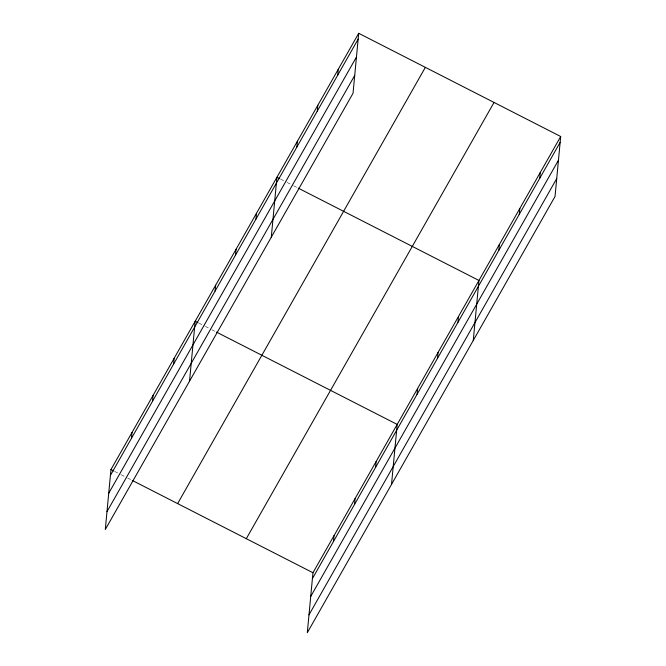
<?xml version="1.0" encoding="UTF-8"?>
<svg xmlns="http://www.w3.org/2000/svg" width="666" height="666" viewBox="0 0 666 666"><rect width="100%" height="100%" fill="white"/><g stroke="black" fill="none" stroke-linecap="round" stroke-linejoin="round"><path stroke-width="0.5" stroke-dasharray="3.33 2.5" d="M280.652 179.154L286.205 181.993M287.138 182.459L292.69 185.298M293.614 185.772L297.319 187.662M198.901 323.11L204.454 325.949M205.378 326.423L210.939 329.262M211.863 329.737L215.568 331.626M114.669 471.436L120.221 474.267M121.154 474.741L126.706 477.58M127.631 478.055L131.335 479.945"/><path stroke-width="1" d="M358.699 33.3L110.964 469.538L105.303 529.495L353.038 93.257L358.699 33.3L560.697 136.505L555.036 196.462L307.301 632.7L312.962 572.743L560.697 136.505M131.468 438.328L132.026 432.459M152.531 401.248L153.08 395.379M173.585 364.16L174.142 358.3M189.527 381.177L195.196 321.22L197.977 322.635M215.085 291.092L215.634 285.231M235.523 255.103L236.072 249.242M255.96 219.114L256.51 213.253M271.278 237.221L276.948 177.256L279.728 178.679M296.836 147.136L297.386 141.267M317.274 111.147L317.824 105.278M337.712 75.158L338.261 69.289M333.466 541.525L334.024 535.664M354.528 504.445L355.078 498.584M375.582 467.365L376.14 461.505M391.525 484.382L397.194 424.417L216.492 332.101M417.082 394.297L417.632 388.428M437.52 358.308L438.07 352.439M457.958 322.319L458.508 316.45M473.276 340.418L478.946 280.461L298.243 188.137M498.834 250.333L499.383 244.472M519.272 214.344L519.821 208.483M539.71 178.355L540.259 172.494M110.414 475.407L358.15 39.161M108.724 493.256L356.46 57.018M106.985 511.646L354.72 75.408M177.631 503.596L425.358 67.358M246.303 538.686L494.039 102.447M312.412 578.604L560.148 142.366M310.722 596.461L558.458 160.215M308.982 614.851L556.718 178.605M110.964 469.538L113.744 470.962M132.259 480.419L312.962 572.743"/></g></svg>
